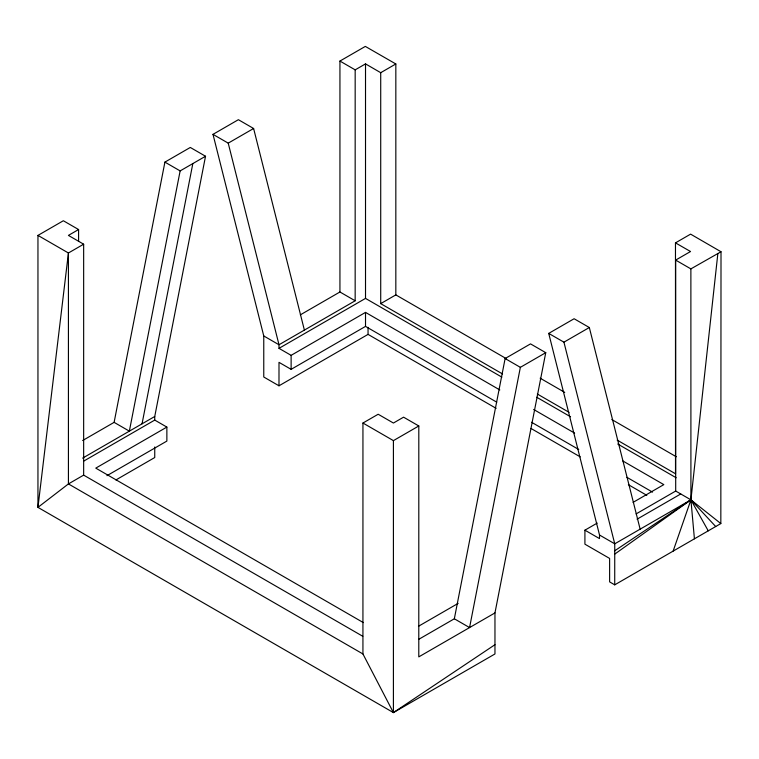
<?xml version="1.0" encoding="UTF-8"?>
<svg xmlns="http://www.w3.org/2000/svg" width="759" height="759" viewBox="0 0 759 759"><rect width="100%" height="100%" fill="white"/><g stroke="black" fill="none" stroke-linecap="round" stroke-linejoin="round"><path stroke-width="1.14" d="M78.585 241.39L78.585 229.541L63.348 220.746L37.959 235.404L37.95 507.373L393.409 712.597L494.963 653.964L494.963 612.921L545.749 352.679L530.522 343.884L505.124 358.542L454.337 618.784L418.788 639.306M154.741 446.985L154.741 457.535L115.928 479.944M304.387 330.099L253.61 128.489L238.383 119.694L212.994 134.352L263.762 335.962L263.762 377.005L278.989 385.8L368.049 334.387L368.049 327.347M278.989 385.8L278.999 362.347L291.124 369.348L365.515 326.398L496.728 402.156M499.801 389.927L365.515 312.395L291.124 355.345L278.999 348.353L278.999 344.757L355.165 300.782L339.937 291.987L339.937 61.062L365.326 46.403L395.837 63.965L395.828 294.89L380.714 303.628L502.524 373.931M355.165 300.782L355.174 69.856L365.515 63.879L380.714 72.693L380.714 303.628M494.972 644.695L393.409 712.597L362.935 653.964L362.944 423.029L378.172 414.243L393.418 423.038L403.57 417.175L418.807 425.97L418.788 656.886L494.963 612.921M393.409 712.597L393.418 440.628L418.807 425.97M597.21 523.084L584.914 530.18L584.914 544.175L609.619 558.434L609.629 581.897L614.724 584.847L614.743 543.814L563.937 342.176L548.719 333.4L574.108 318.742L589.326 327.518L640.141 529.156M614.724 584.847L720.832 523.568L721.012 251.751L690.595 234.133L675.472 242.871L675.51 473.777L617.162 440.097M548.719 333.4L599.525 535.029L599.477 538.586L584.914 530.18M694.419 538.805L690.918 499.839L717.853 253.553L721.012 251.751M82.636 440.533L114.116 422.355L164.912 162.113L190.3 147.455L205.528 156.25L154.741 416.492L154.741 420.088L83.67 461.14M205.528 156.25L180.139 170.908L129.353 431.15L114.116 422.355M142.047 423.826L192.833 163.583M545.749 352.679L520.361 367.337L469.565 627.579L454.337 618.784M673.138 551.091L690.918 499.839L690.88 268.885L675.662 260.1L690.529 251.523L675.472 242.871M614.743 554.108L690.918 499.839L720.832 523.568M614.743 550.768L690.918 499.839L715.699 526.528M212.994 134.352L228.222 143.147L253.61 128.489M78.585 229.541L68.414 235.404L83.651 244.199L83.651 475.125L362.774 636.279M83.651 244.199L68.424 252.994L37.95 507.373L68.424 483.919L83.651 475.125M380.714 72.693L395.837 63.965M300.327 314.852L339.937 291.987M82.636 458.123L154.741 416.492M278.999 348.353L365.515 298.401L501.87 377.128M106.953 475.675L166.866 441.083L166.866 427.089L95.776 468.132L363.333 622.598M563.937 342.176L589.326 327.518M418.484 626.27L458.142 603.377M633.082 502.373L663.821 484.622L622.816 460.95M636.089 513.919L675.7 491.054L690.918 499.839L708.242 530.826M637.076 519.175L680.757 493.967M690.918 499.839L614.743 543.814L599.525 535.029M690.88 268.885L717.853 253.553M339.937 61.062L355.174 69.856M395.828 294.89L506.386 358.694M540.161 378.191L564.724 392.375M611.811 419.547L676.297 456.766M164.912 162.113L180.139 170.908M505.124 358.542L520.361 367.337M537.325 394.016L569.06 412.327M536.727 397.251L570.559 416.786M617.722 444.006L676.155 477.753M533.634 409.462L574.639 433.133M531.585 422.279L578.737 449.499M626.915 477.316L652.541 492.117M368.049 334.387L496.158 408.351M531.006 428.465L580.208 456.871M628.376 484.678L646.82 495.333M263.762 335.962L278.999 344.757L228.222 143.147M37.959 235.404L68.424 252.994L68.424 483.919L362.935 653.964M362.944 423.029L393.418 440.628M154.741 420.088L166.866 427.089M675.662 260.1L675.7 491.054M365.515 63.879L365.515 298.401M365.515 312.395L365.515 326.398M291.124 355.345L291.124 369.348"/></g></svg>
